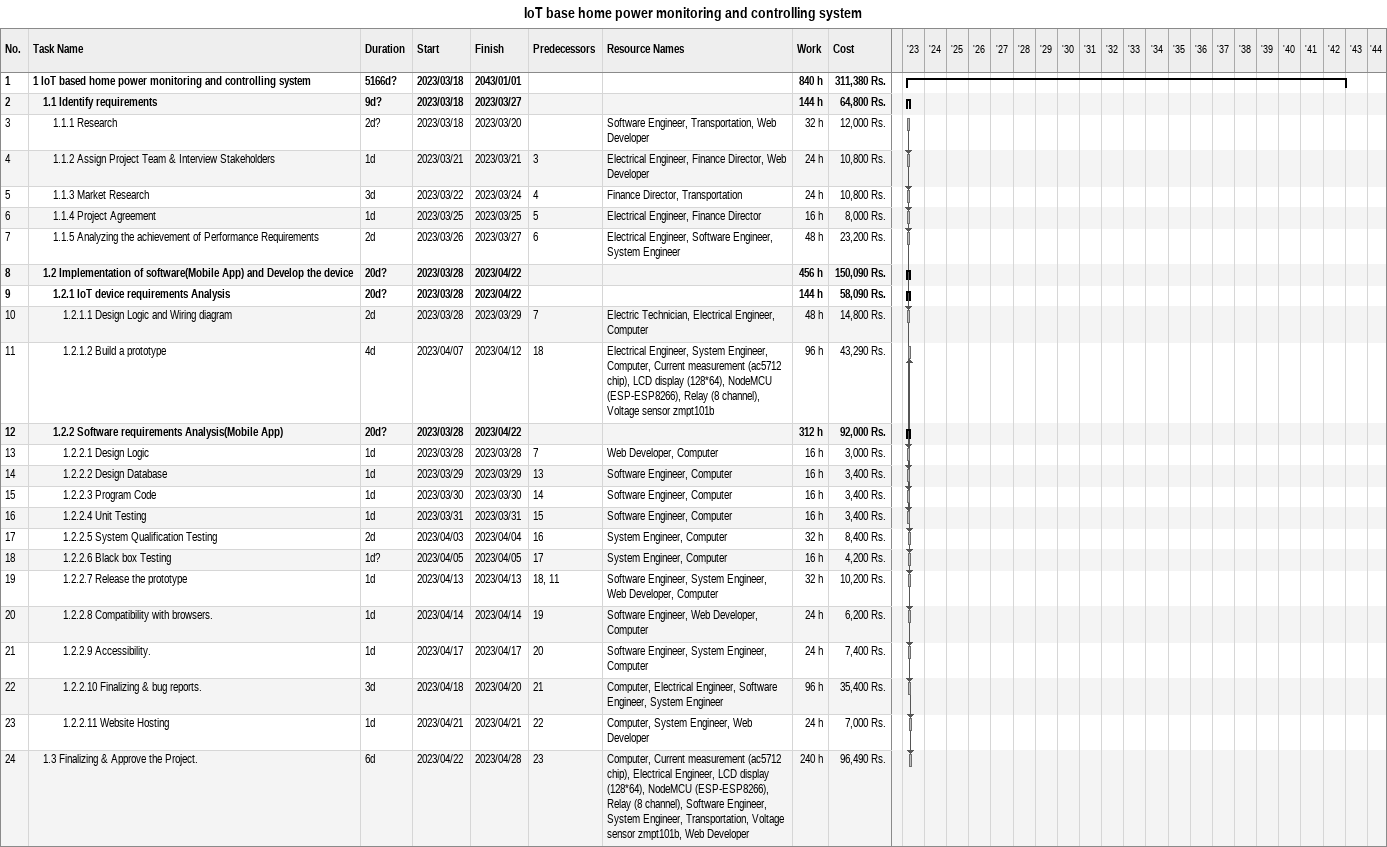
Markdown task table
IoT base home power monitoring and controlling system

| ID | Level | Task | Duration | Start | Finish | Predecessors | Resources | Work (h) | Cost (Rs.) |
|---|---|---|---|---|---|---|---|---|---|
| 1 | 1 | **1 IoT based home power monitoring and controlling system** | 5166d? | 2023-03-18 | 2043-01-01 |  |  | 840 | 311380 |
| 2 | 2 | **1.1 Identify requirements** | 9d? | 2023-03-18 | 2023-03-27 |  |  | 144 | 64800 |
| 3 | 3 | 1.1.1 Research | 2d? | 2023-03-18 | 2023-03-20 |  | Software Engineer, Transportation, Web Developer | 32 | 12000 |
| 4 | 3 | 1.1.2 Assign Project Team & Interview Stakeholders | 1d | 2023-03-21 | 2023-03-21 | 3 | Electrical Engineer, Finance Director, Web Developer | 24 | 10800 |
| 5 | 3 | 1.1.3 Market Research | 3d | 2023-03-22 | 2023-03-24 | 4 | Finance Director, Transportation | 24 | 10800 |
| 6 | 3 | 1.1.4 Project Agreement | 1d | 2023-03-25 | 2023-03-25 | 5 | Electrical Engineer, Finance Director | 16 | 8000 |
| 7 | 3 | 1.1.5 Analyzing the achievement of Performance Requirements | 2d | 2023-03-26 | 2023-03-27 | 6 | Electrical Engineer, Software Engineer, System Engineer | 48 | 23200 |
| 8 | 2 | **1.2 Implementation of software(Mobile App) and Develop the device** | 20d? | 2023-03-28 | 2023-04-22 |  |  | 456 | 150090 |
| 9 | 3 | **1.2.1 IoT device requirements Analysis** | 20d? | 2023-03-28 | 2023-04-22 |  |  | 144 | 58090 |
| 10 | 4 | 1.2.1.1 Design Logic and Wiring diagram | 2d | 2023-03-28 | 2023-03-29 | 7 | Electric Technician, Electrical Engineer, Computer | 48 | 14800 |
| 11 | 4 | 1.2.1.2 Build a prototype | 4d | 2023-04-07 | 2023-04-12 | 18 | Electrical Engineer, System Engineer, Computer, Current measurement (ac5712 chip), LCD display (128*64), NodeMCU (ESP-ESP8266), Relay (8 channel), Voltage sensor zmpt101b | 96 | 43290 |
| 12 | 3 | **1.2.2 Software requirements Analysis(Mobile App)** | 20d? | 2023-03-28 | 2023-04-22 |  |  | 312 | 92000 |
| 13 | 4 | 1.2.2.1 Design Logic | 1d | 2023-03-28 | 2023-03-28 | 7 | Web Developer, Computer | 16 | 3000 |
| 14 | 4 | 1.2.2.2 Design Database | 1d | 2023-03-29 | 2023-03-29 | 13 | Software Engineer, Computer | 16 | 3400 |
| 15 | 4 | 1.2.2.3 Program Code | 1d | 2023-03-30 | 2023-03-30 | 14 | Software Engineer, Computer | 16 | 3400 |
| 16 | 4 | 1.2.2.4 Unit Testing | 1d | 2023-03-31 | 2023-03-31 | 15 | Software Engineer, Computer | 16 | 3400 |
| 17 | 4 | 1.2.2.5 System Qualification Testing | 2d | 2023-04-03 | 2023-04-04 | 16 | System Engineer, Computer | 32 | 8400 |
| 18 | 4 | 1.2.2.6 Black box Testing | 1d? | 2023-04-05 | 2023-04-05 | 17 | System Engineer, Computer | 16 | 4200 |
| 19 | 4 | 1.2.2.7 Release the prototype | 1d | 2023-04-13 | 2023-04-13 | 18, 11 | Software Engineer, System Engineer, Web Developer, Computer | 32 | 10200 |
| 20 | 4 | 1.2.2.8 Compatibility with browsers. | 1d | 2023-04-14 | 2023-04-14 | 19 | Software Engineer, Web Developer, Computer | 24 | 6200 |
| 21 | 4 | 1.2.2.9 Accessibility. | 1d | 2023-04-17 | 2023-04-17 | 20 | Software Engineer, System Engineer, Computer | 24 | 7400 |
| 22 | 4 | 1.2.2.10 Finalizing & bug reports. | 3d | 2023-04-18 | 2023-04-20 | 21 | Computer, Electrical Engineer, Software Engineer, System Engineer | 96 | 35400 |
| 23 | 4 | 1.2.2.11 Website Hosting | 1d | 2023-04-21 | 2023-04-21 | 22 | Computer, System Engineer, Web Developer | 24 | 7000 |
| 24 | 2 | 1.3 Finalizing & Approve the Project. | 6d | 2023-04-22 | 2023-04-28 | 23 | Computer, Current measurement (ac5712 chip), Electrical Engineer, LCD display (128*64), NodeMCU (ESP-ESP8266), Relay (8 channel), Software Engineer, System Engineer, Transportation, Voltage sensor zmpt101b, Web Developer | 240 | 96490 |
